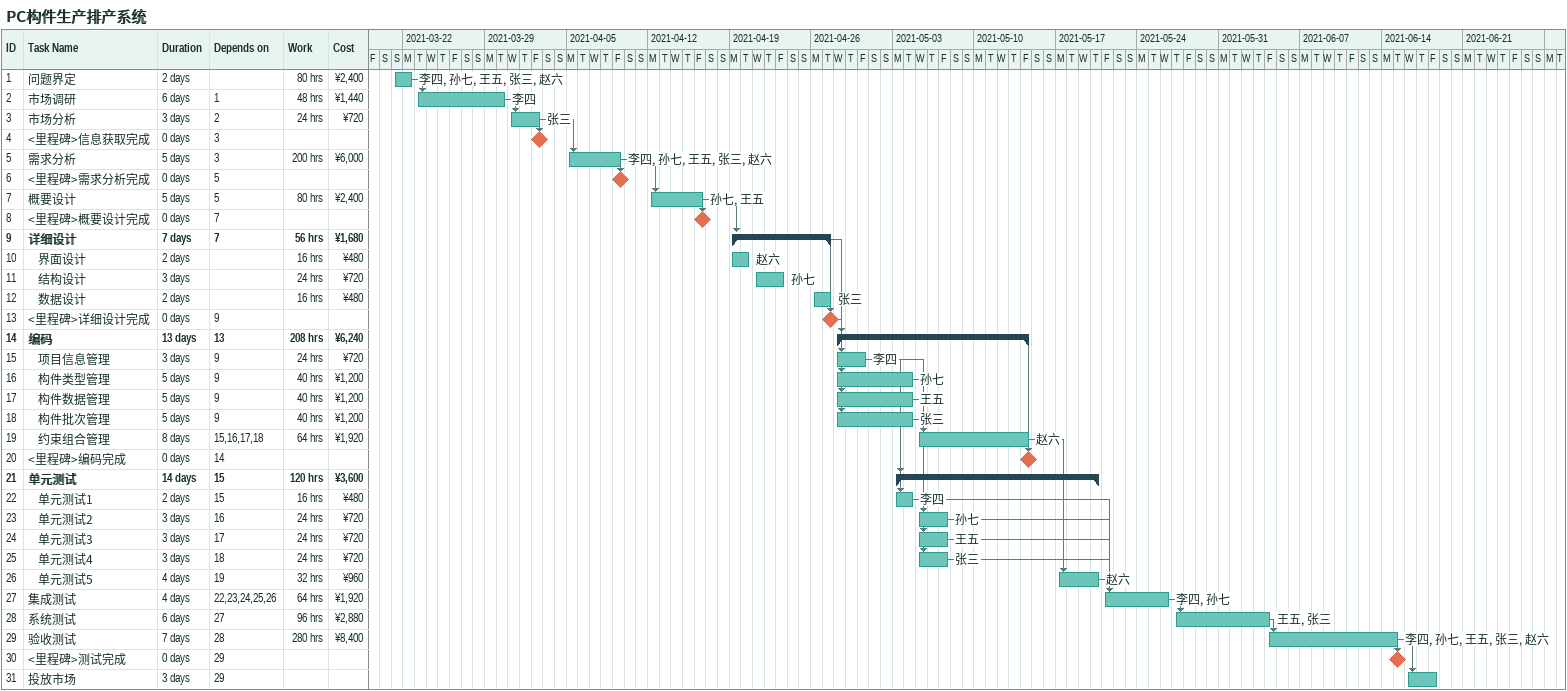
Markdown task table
PC构件生产排产系统

| ID | Level | Task | Duration | Start | Finish | Predecessors | Resources | Work (h) | Cost (¥) |
|---|---|---|---|---|---|---|---|---|---|
| 1 | 1 | 问题界定 | 2d | 2021-03-21 | 2021-03-22 |  | 李四, 孙七, 王五, 张三, 赵六 | 80 | 2400 |
| 2 | 1 | 市场调研 | 6d | 2021-03-23 | 2021-03-30 | 1 | 李四 | 48 | 1440 |
| 3 | 1 | 市场分析 | 3d | 2021-03-31 | 2021-04-02 | 2 | 张三 | 24 | 720 |
| 4 | 1 | <里程碑>信息获取完成 | 0d | 2021-04-02 | 2021-04-02 | 3 |  |  |  |
| 5 | 1 | 需求分析 | 5d | 2021-04-05 | 2021-04-09 | 3 | 李四, 孙七, 王五, 张三, 赵六 | 200 | 6000 |
| 6 | 1 | <里程碑>需求分析完成 | 0d | 2021-04-09 | 2021-04-09 | 5 |  |  |  |
| 7 | 1 | 概要设计 | 5d | 2021-04-12 | 2021-04-16 | 5 | 孙七, 王五 | 80 | 2400 |
| 8 | 1 | <里程碑>概要设计完成 | 0d | 2021-04-16 | 2021-04-16 | 7 |  |  |  |
| 9 | 1 | **详细设计** | 7d | 2021-04-19 | 2021-04-27 | 7 |  | 56 | 1680 |
| 10 | 2 | 界面设计 | 2d | 2021-04-19 | 2021-04-20 |  | 赵六 | 16 | 480 |
| 11 | 2 | 结构设计 | 3d | 2021-04-21 | 2021-04-23 |  | 孙七 | 24 | 720 |
| 12 | 2 | 数据设计 | 2d | 2021-04-26 | 2021-04-27 |  | 张三 | 16 | 480 |
| 13 | 1 | <里程碑>详细设计完成 | 0d | 2021-04-27 | 2021-04-27 | 9 |  |  |  |
| 14 | 1 | **编码** | 13d | 2021-04-28 | 2021-05-14 | 13 |  | 208 | 6240 |
| 15 | 2 | 项目信息管理 | 3d | 2021-04-28 | 2021-04-30 | 9 | 李四 | 24 | 720 |
| 16 | 2 | 构件类型管理 | 5d | 2021-04-28 | 2021-05-04 | 9 | 孙七 | 40 | 1200 |
| 17 | 2 | 构件数据管理 | 5d | 2021-04-28 | 2021-05-04 | 9 | 王五 | 40 | 1200 |
| 18 | 2 | 构件批次管理 | 5d | 2021-04-28 | 2021-05-04 | 9 | 张三 | 40 | 1200 |
| 19 | 2 | 约束组合管理 | 8d | 2021-05-05 | 2021-05-14 | 15, 16, 17, 18 | 赵六 | 64 | 1920 |
| 20 | 1 | <里程碑>编码完成 | 0d | 2021-05-14 | 2021-05-14 | 14 |  |  |  |
| 21 | 1 | **单元测试** | 14d | 2021-05-03 | 2021-05-20 | 15 |  | 120 | 3600 |
| 22 | 2 | 单元测试1 | 2d | 2021-05-03 | 2021-05-04 | 15 | 李四 | 16 | 480 |
| 23 | 2 | 单元测试2 | 3d | 2021-05-05 | 2021-05-07 | 16 | 孙七 | 24 | 720 |
| 24 | 2 | 单元测试3 | 3d | 2021-05-05 | 2021-05-07 | 17 | 王五 | 24 | 720 |
| 25 | 2 | 单元测试4 | 3d | 2021-05-05 | 2021-05-07 | 18 | 张三 | 24 | 720 |
| 26 | 2 | 单元测试5 | 4d | 2021-05-17 | 2021-05-20 | 19 | 赵六 | 32 | 960 |
| 27 | 1 | 集成测试 | 4d | 2021-05-21 | 2021-05-26 | 22, 23, 24, 25, 26 | 李四, 孙七 | 64 | 1920 |
| 28 | 1 | 系统测试 | 6d | 2021-05-27 | 2021-06-04 | 27 | 王五, 张三 | 96 | 2880 |
| 29 | 1 | 验收测试 | 7d | 2021-06-04 | 2021-06-15 | 28 | 李四, 孙七, 王五, 张三, 赵六 | 280 | 8400 |
| 30 | 1 | <里程碑>测试完成 | 0d | 2021-06-15 | 2021-06-15 | 29 |  |  |  |
| 31 | 1 | 投放市场 | 3d | 2021-06-16 | 2021-06-18 | 29 |  |  |  |
